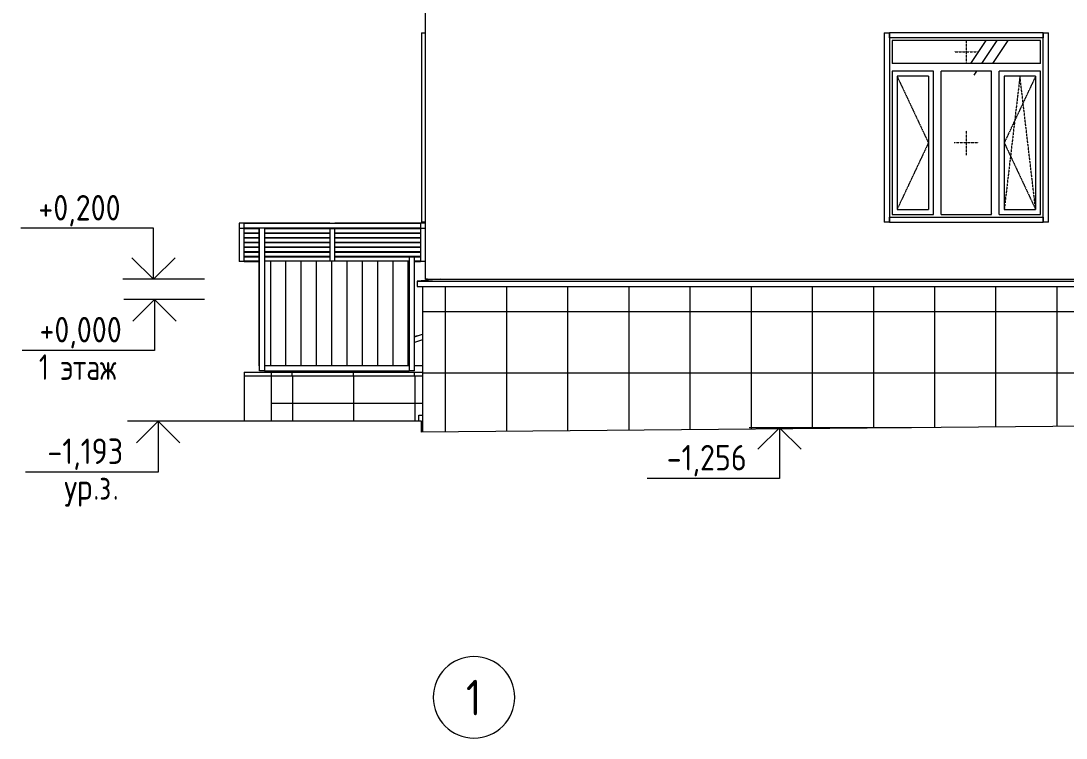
# Model space of a CAD drawing. Header units: millimetres. Extents: x -515342 to 330399, y -224905 to 507333.
# Drawn here: x 218878 to 229133, y -2235 to 4803 of the extents above; entities that cross this region are included whole.
import ezdxf

# ---------------------------------------------------------------- set-up
doc = ezdxf.new("R2010")
doc.units = ezdxf.units.MM
doc.linetypes.add('ASVP_Штриховая_ш2 п1', pattern=[3, 2, -1])
doc.layers.get('0').update_dxf_attribs({"lineweight": 0})
for name, color, linetype, lineweight in [('Аннотация', 7, 'Continuous', 0), ('Витраж', 7, 'Continuous', 0), ('Линии', 7, 'Continuous', 0), ('Ограждение', 7, 'Continuous', 0), ('Окна', 7, 'Continuous', 0), ('Окна открывание', 7, 'Continuous', 0), ('Оси', 7, 'Continuous', 0), ('Отметки', 7, 'Continuous', 0), ('Панели витража', 7, 'Continuous', 0), ('Перекрытие', 7, 'Continuous', 0), ('Перекрытие штриховка', 7, 'Continuous', 0), ('Стены внутренние', 7, 'Continuous', 0), ('Стены наружные', 7, 'Continuous', 0), ('Стены штриховка поверхности', 7, 'Continuous', 0)]:
    doc.layers.add(name, color=color, linetype=linetype, lineweight=lineweight)
doc.styles.add('GOST Common', font='', dxfattribs={"width": 0.9, "height": 350})
doc.styles.add('GOST Common_1', font='', dxfattribs={"width": 0.9, "height": 250})
doc.styles.add('GOST Common_2', font='', dxfattribs={"width": 0.9, "height": 250})
doc.styles.add('GOST Common_3', font='', dxfattribs={"width": 0.8, "height": 350})
doc.styles.get('GOST Common').set_extended_font_data('GOST Common')
doc.styles.get('GOST Common_1').set_extended_font_data('GOST Common')
doc.styles.get('GOST Common_2').set_extended_font_data('GOST Common')
doc.styles.get('GOST Common_3').set_extended_font_data('GOST Common')
pattern_1 = [(0, (-55, 0), (0, 600), []), (90, (-55, 0), (-600, 4e-14), [])]
pattern_2 = [(236.31, (995.8, 1244.6), (-1777.996, -3556), [641.07, -5769.6]), (236.31, (1031.34, 1137.9), (-1777.996, -3556), [384.64, -6026.03]), (236.31, (818, 1137.9), (-1777.996, -3556), [384.64, -6026.03])]
pattern_3 = [(90, (-71.02, -1106.83), (-150, 9e-15), [])]
pattern_4 = [(90, (-71.02, 0), (-150, 9e-15), [])]

# ---------------------------------------------------------------- blocks, each defined once
blk = doc.blocks.new('Окно_ПВХ_3Створки_1Фрамуга-верх - АР_Окно_ОП_1820_h_х1570_3ст2фр-в-V18-О_АР_Эскиз_Фасад 1-12 копия 1')
at = {"layer": 'Окна'}
h = blk.add_hatch(dxfattribs=at)
h.set_pattern_fill('FP_1', color=256, style=0, pattern_type=2)
h.set_pattern_definition(pattern_2)
h.paths.add_polyline_path([(4151, 885), (4459, 885), (4459, 2193), (4151, 2193), (4151, 1193)])
at = {"layer": 'Окна открывание'}
h = blk.add_hatch(dxfattribs=at)
h.set_pattern_fill('FP_1', color=256, style=0, pattern_type=2)
h.set_pattern_definition(pattern_2)
h.paths.add_polyline_path([(4969, 2318), (5560, 2318), (5559, 2544), (4102, 2544), (4102, 2318), (4880, 2318)])
h = blk.add_hatch(dxfattribs=at)
h.set_pattern_fill('FP_1', color=256, style=0, pattern_type=2)
h.set_pattern_definition(pattern_2)
h.paths.add_polyline_path([(4584, 836), (5078, 836), (5078, 2242), (4584, 2242), (4584, 887)])
at = {"layer": 'Окна'}
for p, q in [((5560, 2544), (4102, 2544)), ((4102, 2544), (4102, 2318)), ((5560, 2318), (5560, 2544)), ((5560, 2318), (4102, 2318)), ((4508, 2242), (4102, 2242)), ((4102, 2242), (4102, 836)), ((4151, 2193), (4151, 885)), ((4459, 2193), (4151, 2193)), ((4459, 2193), (4459, 885)), ((4508, 836), (4508, 2242)), ((5078, 2242), (4584, 2242)), ((4584, 836), (4584, 2242)), ((5078, 836), (5078, 2242)), ((5560, 2242), (5154, 2242)), ((5154, 836), (5154, 2242)), ((5203, 2193), (5203, 885)), ((5511, 2193), (5203, 2193)), ((5511, 2193), (5511, 885)), ((5560, 836), (5560, 2242)), ((4102, 836), (4508, 836)), ((4151, 885), (4459, 885)), ((4584, 836), (5078, 836)), ((5154, 836), (5560, 836)), ((5203, 885), (5511, 885))]:
    blk.add_line(p, q, dxfattribs=at)
at = {"layer": 'Окна открывание', "linetype": 'ASVP_Штриховая_ш2 п1'}
for p, q in [((4831, 2318), (4831, 2544)), ((4711, 2431), (4951, 2431)), ((4151, 2193), (4459, 1539)), ((5357, 2193), (5203, 885)), ((5511, 2193), (5203, 1539)), ((5511, 885), (5357, 2193)), ((4831, 1419), (4831, 1659)), ((4459, 1539), (4151, 885)), ((4951, 1539), (4711, 1539)), ((5203, 1539), (5511, 885))]:
    blk.add_line(p, q, dxfattribs=at)
blk = doc.blocks.new('Прямоугольный импост - АР_Откос_Металлический_50х330 Белый Правый-9899488-О_АР_Эскиз_Фасад 1-12 копия 1')
at = {"layer": 'Витраж'}
for p, q in [((30163, 2570), (30163, 2620)), ((31673, 2620), (30163, 2620)), ((31673, 2570), (30163, 2570)), ((31673, 2620), (31673, 2570))]:
    blk.add_line(p, q, dxfattribs=at)
blk = doc.blocks.new('Прямоугольный импост - АР_Откос_Металлический_50х330 Белый Левый-9898756-О_АР_Эскиз_Фасад 1-12 копия 1')
at = {"layer": 'Витраж'}
for p, q in [((30163, 760), (30163, 810)), ((30163, 810), (31673, 810)), ((30163, 760), (31673, 760)), ((31673, 810), (31673, 760))]:
    blk.add_line(p, q, dxfattribs=at)
blk = doc.blocks.new('Прямоугольный импост - АР_Откос_Металлический_50х330 Белый Правый-9899489-О_АР_Эскиз_Фасад 1-12 копия 1')
at = {"layer": 'Витраж'}
for p, q in [((30113, 2620), (30163, 2620)), ((30113, 2620), (30113, 760)), ((30163, 2620), (30163, 760)), ((30163, 760), (30113, 760))]:
    blk.add_line(p, q, dxfattribs=at)
blk = doc.blocks.new('Прямоугольный импост - АР_Откос_Металлический_50х330 Белый Левый-9898757-О_АР_Эскиз_Фасад 1-12 копия 1')
at = {"layer": 'Витраж'}
for p, q in [((31673, 2620), (31723, 2620)), ((31673, 760), (31673, 2620)), ((31723, 760), (31723, 2620)), ((31723, 760), (31673, 760))]:
    blk.add_line(p, q, dxfattribs=at)
blk = doc.blocks.new('Прямоугольный импост - АР_Откос_Металлический_50х330 Белый Правый-9899492-О_АР_Эскиз_Фасад 1-12 копия 1')
at = {"layer": 'Витраж'}
for p, q in [((-515, 2620), (-475, 2620)), ((-515, 2620), (-515, 760)), ((-475, 760), (-515, 760))]:
    blk.add_line(p, q, dxfattribs=at)
blk = doc.blocks.new('Ограждение - Ограждение-10017249-О_АР_Эскиз_Фасад 1-12 копия 1')
at = {"layer": 'Ограждение'}
for p, q in [((-330, 200), (-557, 182)), ((-557, 182), (13125, 182)), ((-557, 182), (-557, 130)), ((-557, 130), (13125, 130))]:
    blk.add_line(p, q, dxfattribs=at)
blk = doc.blocks.new('Прямоугольный импост - АР_Откос_Металлический_50х330 Серый Левый_Двери-10039316-О_АР_Эскиз_Фасад 1-12 копия 1')
at = {"layer": 'Витраж'}
for p, q in [((-540, -1135), (-505, -1135)), ((-540, -1193), (-540, -1135))]:
    blk.add_line(p, q, dxfattribs=at)
blk = doc.blocks.new('Прямоугольный импост - АР_Импост_50х50 _труба_-10239936-О_АР_Эскиз_Фасад 1-12 копия 1')
at = {"layer": 'Витраж'}
for p, q in [((-2255, 375), (-2255, 377)), ((-2106, 377), (-2255, 377)), ((-2255, 375), (-2106, 375))]:
    blk.add_line(p, q, dxfattribs=at)
blk = doc.blocks.new('Прямоугольный импост - АР_Импост_50х50 _труба_-10239937-О_АР_Эскиз_Фасад 1-12 копия 1')
at = {"layer": 'Витраж'}
for p, q in [((-1390, 750), (-525, 750)), ((-525, 750), (-525, 700)), ((-525, 700), (-1390, 700)), ((-1390, 698), (-525, 698)), ((-525, 700), (-525, 698))]:
    blk.add_line(p, q, dxfattribs=at)
blk = doc.blocks.new('Прямоугольный импост - АР_Импост_50х50 _труба_-10238067-О_АР_Эскиз_Фасад 1-12 копия 1')
at = {"layer": 'Витраж'}
for p in [(-525, 421), (-475, 375)]:
    blk.add_line(p, (-525, 375), dxfattribs=at)
blk = doc.blocks.new('Прямоугольный импост - АР_Импост_50х50 _труба_-10238068-О_АР_Эскиз_Фасад 1-12 копия 1')
at = {"layer": 'Витраж'}
for p, q in [((-2255, 750), (-2305, 750)), ((-2305, 750), (-2305, 700)), ((-2255, 700), (-2255, 750)), ((-2305, 700), (-2255, 700)), ((-2305, 700), (-2305, 654)), ((-2255, 654), (-2255, 700))]:
    blk.add_line(p, q, dxfattribs=at)
blk = doc.blocks.new('Системная панель - АР_ПанельВитража_Монолитный поликарбонат 6мм-V361-О_АР_Эскиз_Фасад 1-12 копия 1')
at = {"layer": 'Панели витража'}
h = blk.add_hatch(dxfattribs=at)
h.set_pattern_fill('FP_31', color=256, style=0, pattern_type=2)
h.set_pattern_definition(pattern_3)
h.paths.add_polyline_path([(-1365, 750), (-525, 750), (-525, 753), (-1365, 753)])
for p, q in [((-1365, 753), (-525, 753)), ((-1365, 750), (-1365, 753)), ((-525, 750), (-525, 753))]:
    blk.add_line(p, q, dxfattribs=at)
blk = doc.blocks.new('Системная панель - АР_ПанельВитража_Монолитный поликарбонат 6мм-V362-О_АР_Эскиз_Фасад 1-12 копия 1')
at = {"layer": 'Панели витража'}
h = blk.add_hatch(dxfattribs=at)
h.set_pattern_fill('FP_31', color=256, style=0, pattern_type=2)
h.set_pattern_definition(pattern_3)
h.paths.add_polyline_path([(-2255, 750), (-1415, 750), (-1415, 753), (-2255, 753)])
for p, q in [((-2255, 753), (-1415, 753)), ((-2255, 750), (-2255, 753)), ((-1415, 750), (-1415, 753))]:
    blk.add_line(p, q, dxfattribs=at)
blk = doc.blocks.new('Прямоугольный импост - АР_Импост_50х50 _труба_-10239939-О_АР_Эскиз_Фасад 1-12 копия 1')
at = {"layer": 'Витраж'}
for p, q in [((-525, 377), (-585, 377)), ((-585, 375), (-525, 375)), ((-525, 377), (-525, 375))]:
    blk.add_line(p, q, dxfattribs=at)
blk = doc.blocks.new('Прямоугольный импост - АР_Импост_50х50 _труба_-10239940-О_АР_Эскиз_Фасад 1-12 копия 1')
at = {"layer": 'Витраж'}
for p, q in [((-2255, 700), (-2255, 750)), ((-2255, 750), (-1390, 750)), ((-2255, 698), (-2255, 700)), ((-1390, 700), (-2255, 700)), ((-2255, 698), (-2105, 698)), ((-2055, 698), (-1390, 698))]:
    blk.add_line(p, q, dxfattribs=at)
blk = doc.blocks.new('Прямоугольный импост - АР_Импост_50х50 _труба_-10238071-О_АР_Эскиз_Фасад 1-12 копия 1')
at = {"layer": 'Витраж'}
blk.add_line((-525, 468), (-525, 421), dxfattribs=at)
blk = doc.blocks.new('Прямоугольный импост - АР_Импост_50х50 _труба_-10238072-О_АР_Эскиз_Фасад 1-12 копия 1')
at = {"layer": 'Витраж'}
for p, q in [((-475, 750), (-525, 750)), ((-525, 750), (-525, 700)), ((-525, 700), (-475, 700)), ((-525, 700), (-525, 654))]:
    blk.add_line(p, q, dxfattribs=at)
blk = doc.blocks.new('Прямоугольный импост - АР_Импост_50х50 _труба_-10238073-О_АР_Эскиз_Фасад 1-12 копия 1')
at = {"layer": 'Витраж'}
for p, q in [((-2305, 421), (-2305, 375)), ((-2255, 375), (-2255, 421)), ((-2255, 375), (-2305, 375))]:
    blk.add_line(p, q, dxfattribs=at)
blk = doc.blocks.new('Прямоугольный импост - АР_Импост_50х50 _труба_-10238074-О_АР_Эскиз_Фасад 1-12 копия 1')
at = {"layer": 'Витраж'}
for p, q in [((-2305, 468), (-2305, 421)), ((-2255, 421), (-2255, 468))]:
    blk.add_line(p, q, dxfattribs=at)
blk = doc.blocks.new('Прямоугольный импост - АР_Импост_50х50 _труба_-10239934-О_АР_Эскиз_Фасад 1-12 копия 1')
at = {"layer": 'Витраж'}
for p, q in [((-1365, 421), (-1365, 422)), ((-525, 422), (-1365, 422)), ((-1365, 421), (-525, 421)), ((-525, 422), (-525, 421))]:
    blk.add_line(p, q, dxfattribs=at)
blk = doc.blocks.new('Прямоугольный импост - АР_Импост_50х50 _труба_-V363-О_АР_Эскиз_Фасад 1-12 копия 1')
at = {"layer": 'Витраж'}
for p, q in [((-2255, 421), (-2255, 422)), ((-2106, 422), (-2255, 422)), ((-2255, 421), (-2106, 421)), ((-1415, 422), (-2055, 422)), ((-2055, 421), (-1415, 421)), ((-1415, 422), (-1415, 421))]:
    blk.add_line(p, q, dxfattribs=at)
blk = doc.blocks.new('Прямоугольный импост - АР_Импост_50х50 _труба_-V364-О_АР_Эскиз_Фасад 1-12 копия 1')
at = {"layer": 'Витраж'}
for p, q in [((-2255, 560), (-2255, 562)), ((-2106, 562), (-2255, 562)), ((-2255, 560), (-2106, 560)), ((-1415, 562), (-2055, 562)), ((-2055, 560), (-1415, 560)), ((-1415, 562), (-1415, 560))]:
    blk.add_line(p, q, dxfattribs=at)
blk = doc.blocks.new('Прямоугольный импост - АР_Импост_50х50 _труба_-V365-О_АР_Эскиз_Фасад 1-12 копия 1')
at = {"layer": 'Витраж'}
for p, q in [((-1365, 653), (-1365, 654)), ((-525, 654), (-1365, 654)), ((-1365, 653), (-525, 653)), ((-525, 654), (-525, 653))]:
    blk.add_line(p, q, dxfattribs=at)
blk = doc.blocks.new('Прямоугольный импост - АР_Импост_50х50 _труба_-V366-О_АР_Эскиз_Фасад 1-12 копия 1')
at = {"layer": 'Витраж'}
for p, q in [((-2255, 653), (-2255, 654)), ((-2106, 654), (-2255, 654)), ((-2255, 653), (-2106, 653)), ((-1415, 654), (-2055, 654)), ((-2055, 653), (-1415, 653)), ((-1415, 654), (-1415, 653))]:
    blk.add_line(p, q, dxfattribs=at)
blk = doc.blocks.new('Прямоугольный импост - АР_Импост_50х50 _труба_-10238062-О_АР_Эскиз_Фасад 1-12 копия 1')
at = {"layer": 'Витраж'}
for p, q in [((-1415, 698), (-1365, 698)), ((-1415, 698), (-1415, 654)), ((-1365, 654), (-1365, 698))]:
    blk.add_line(p, q, dxfattribs=at)
blk = doc.blocks.new('Прямоугольный импост - АР_Импост_50х50 _труба_-10238063-О_АР_Эскиз_Фасад 1-12 копия 1')
at = {"layer": 'Витраж'}
for p, q in [((-1415, 421), (-1415, 384)), ((-1365, 384), (-1365, 421))]:
    blk.add_line(p, q, dxfattribs=at)
blk = doc.blocks.new('Прямоугольный импост - АР_Импост_50х50 _труба_-10238064-О_АР_Эскиз_Фасад 1-12 копия 1')
at = {"layer": 'Витраж'}
for p, q in [((-1415, 468), (-1415, 421)), ((-1365, 421), (-1365, 468))]:
    blk.add_line(p, q, dxfattribs=at)
blk = doc.blocks.new('Прямоугольный импост - АР_Импост_50х50 _труба_-V384-О_АР_Эскиз_Фасад 1-12 копия 1')
at = {"layer": 'Витраж'}
for p, q in [((-585, -366), (-505, -340)), ((-505, -393), (-585, -419))]:
    blk.add_line(p, q, dxfattribs=at)
blk = doc.blocks.new('Системная панель - АР_ПанельВитража_Монолитный поликарбонат 6мм-V385-О_АР_Эскиз_Фасад 1-12 копия 1')
at = {"layer": 'Панели витража'}
h = blk.add_hatch(dxfattribs=at)
h.set_pattern_fill('FP_34', color=256, style=0, pattern_type=2)
h.set_pattern_definition(pattern_4)
h.paths.add_polyline_path([(-585, -366), (-553, -356), (-554, -351), (-585, -361)])
for p in [(-585, -361), (-553, -356)]:
    blk.add_line(p, (-554, -351), dxfattribs=at)
blk = doc.blocks.new('Прямоугольный импост - АР_Импост_50х50 _труба_-10242006-О_АР_Эскиз_Фасад 1-12 копия 1')
at = {"layer": 'Витраж'}
for p, q in [((-2105, -700), (-2105, 698)), ((-2055, 698), (-2055, -700)), ((-2055, -700), (-2105, -700))]:
    blk.add_line(p, q, dxfattribs=at)
blk = doc.blocks.new('Системная панель - АР_ПанельВитража_Монолитный поликарбонат 6мм-10242008-О_АР_Эскиз_Фасад 1-12 копия 1')
at = {"layer": 'Панели витража'}
h = blk.add_hatch(dxfattribs=at)
h.set_pattern_fill('FP_34', color=256, style=0, pattern_type=2)
h.set_pattern_definition(pattern_4)
h.paths.add_polyline_path([(-635, -650), (-635, 382), (-2055, 382), (-2055, -650), (-1151, -650)])
blk = doc.blocks.new('Прямоугольный импост - АР_Импост_50х50 _труба_-10242009-О_АР_Эскиз_Фасад 1-12 копия 1')
at = {"layer": 'Витраж'}
for p, q in [((-635, 421), (-635, -700)), ((-585, -700), (-585, 421)), ((-585, -700), (-635, -700))]:
    blk.add_line(p, q, dxfattribs=at)
blk = doc.blocks.new('Системная панель - АР_ПанельВитража_Монолитный поликарбонат 6мм-10242016-О_АР_Эскиз_Фасад 1-12 копия 1')
at = {"layer": 'Панели витража'}
blk.add_line((-2106, -650), (-2106, 697), dxfattribs=at)
blk = doc.blocks.new('Прямоугольный импост - АР_Импост_50х50 _труба_-10241604-О_АР_Эскиз_Фасад 1-12 копия 1')
at = {"layer": 'Витраж'}
for p in [(-635, 421), (-2055, 382)]:
    blk.add_line(p, (-635, 382), dxfattribs=at)
blk = doc.blocks.new('Прямоугольный импост - АР_Импост_50х50 _труба_-10241609-О_АР_Эскиз_Фасад 1-12 копия 1')
at = {"layer": 'Витраж'}
for p, q in [((-635, -650), (-2055, -650)), ((-2055, -700), (-635, -700)), ((-635, -650), (-635, -700))]:
    blk.add_line(p, q, dxfattribs=at)
blk = doc.blocks.new('СД_Люблино_Фасады_rvt-1-О_АР_Эскиз_Фасад 1-12 копия 1')
at = {"layer": 'Перекрытие штриховка', "true_color": 0xcacaca}
h = blk.add_hatch(dxfattribs=at)
h.set_pattern_fill('FP_24', color=9, style=0, pattern_type=2)
h.set_pattern_definition([(0, (140.5, 0), (0, 600), []), (90, (140.5, 0), (-600, 4e-14), [])])
h.paths.add_polyline_path([(-505, -750), (-505, -710), (-1985, -710), (-1985, -750), (-635, -750)])
at = {"layer": 'Стены штриховка поверхности', "true_color": 0xcacaca}
h = blk.add_hatch(dxfattribs=at)
h.set_pattern_fill('FP_8', color=9, style=0, pattern_type=2)
h.set_pattern_definition([(0, (13645, 1350), (0, 600), []), (90, (13645, 1350), (-600, 4e-14), [])])
h.paths.add_polyline_path([(-505, -1300), (12990, -1176), (12990, -1251), (13125, -1250), (13125, 130), (-505, 130), (-505, -1251)])
h.paths.add_polyline_path([(13611, -1000), (13645, -1000), (13645, 130), (13575, 130), (13575, -1000)])
h = blk.add_hatch(dxfattribs=at)
h.set_pattern_fill('FP_39', color=9, style=0, pattern_type=2)
h.set_pattern_definition(pattern_1)
h.paths.add_polyline_path([(-1305, -710), (-1305, -700), (-1325, -700), (-1325, -710)])
h = blk.add_hatch(dxfattribs=at)
h.set_pattern_fill('FP_39', color=9, style=0, pattern_type=2)
h.set_pattern_definition(pattern_1)
h.paths.add_polyline_path([(-635, -710), (-505, -710), (-505, -650), (-585, -650), (-585, -700), (-1305, -700), (-1305, -710), (-1105, -710)])
h = blk.add_hatch(dxfattribs=at)
h.set_pattern_fill('FP_15', color=9, style=0, pattern_type=2)
h.set_pattern_definition([(0, (-455, -3150), (0, 600), []), (90, (-455, -3150), (-600, 4e-14), [])])
h.paths.add_polyline_path([(-548, -1193), (-540, -1193), (-539, -1135), (-505, -1135), (-505, -750), (-1985, -750), (-1985, -1193), (-590, -1193)])
at = {"layer": 'Перекрытие'}
for p, q in [((-2255, -710), (-1985, -710)), ((-2255, -710), (-2255, -750)), ((-1985, -710), (-505, -710)), ((-1985, -750), (-1985, -710)), ((-1985, -750), (-2255, -750)), ((-505, -750), (-1985, -750))]:
    blk.add_line(p, q, dxfattribs=at)
at = {"layer": 'Стены внутренние'}
for p, q in [((-475, 200), (-475, 14227)), ((-505, 130), (-505, -1300)), ((-455, 200), (-475, 200)), ((-455, 200), (13125, 200)), ((-1325, -710), (-1325, -700)), ((-505, -650), (-585, -650)), ((-1985, -750), (-2255, -750)), ((-2255, -750), (-2255, -1193)), ((-1985, -1193), (-1985, -750)), ((-505, -750), (-1985, -750))]:
    blk.add_line(p, q, dxfattribs=at)
at = {"layer": 'Стены наружные'}
blk.add_line((-405, 194), (-405, 200), dxfattribs=at)
at = {"layer": 'Витраж', "lineweight": 9}
for name, p in [('Прямоугольный импост - АР_Откос_Металлический_50х330 Белый Правый-9899492-О_АР_Эскиз_Фасад 1-12 копия 1', (0, 0)), ('Прямоугольный импост - АР_Откос_Металлический_50х330 Белый Правый-9899489-О_АР_Эскиз_Фасад 1-12 копия 1', (-26087, 0)), ('Прямоугольный импост - АР_Откос_Металлический_50х330 Белый Правый-9899488-О_АР_Эскиз_Фасад 1-12 копия 1', (-26087, 0)), ('Прямоугольный импост - АР_Откос_Металлический_50х330 Белый Левый-9898757-О_АР_Эскиз_Фасад 1-12 копия 1', (-26087, 0)), ('Прямоугольный импост - АР_Импост_50х50 _труба_-10238068-О_АР_Эскиз_Фасад 1-12 копия 1', (0, 0)), ('Прямоугольный импост - АР_Импост_50х50 _труба_-10239940-О_АР_Эскиз_Фасад 1-12 копия 1', (0, 0)), ('Прямоугольный импост - АР_Импост_50х50 _труба_-10239937-О_АР_Эскиз_Фасад 1-12 копия 1', (0, 0)), ('Прямоугольный импост - АР_Импост_50х50 _труба_-10238072-О_АР_Эскиз_Фасад 1-12 копия 1', (0, 0)), ('Прямоугольный импост - АР_Откос_Металлический_50х330 Белый Левый-9898756-О_АР_Эскиз_Фасад 1-12 копия 1', (-26087, 0)), ('Прямоугольный импост - АР_Импост_50х50 _труба_-10238074-О_АР_Эскиз_Фасад 1-12 копия 1', (0, 186)), ('Прямоугольный импост - АР_Импост_50х50 _труба_-V366-О_АР_Эскиз_Фасад 1-12 копия 1', (0, 0)), ('Прямоугольный импост - АР_Импост_50х50 _труба_-10242006-О_АР_Эскиз_Фасад 1-12 копия 1', (0, 0)), ('Прямоугольный импост - АР_Импост_50х50 _труба_-10238062-О_АР_Эскиз_Фасад 1-12 копия 1', (0, 0)), ('Прямоугольный импост - АР_Импост_50х50 _труба_-10238064-О_АР_Эскиз_Фасад 1-12 копия 1', (0, 186)), ('Прямоугольный импост - АР_Импост_50х50 _труба_-V365-О_АР_Эскиз_Фасад 1-12 копия 1', (0, 0)), ('Прямоугольный импост - АР_Импост_50х50 _труба_-10238071-О_АР_Эскиз_Фасад 1-12 копия 1', (0, 186)), ('Прямоугольный импост - АР_Импост_50х50 _труба_-10238074-О_АР_Эскиз_Фасад 1-12 копия 1', (0, 139)), ('Прямоугольный импост - АР_Импост_50х50 _труба_-10238074-О_АР_Эскиз_Фасад 1-12 копия 1', (0, 93)), ('Прямоугольный импост - АР_Импост_50х50 _труба_-10238074-О_АР_Эскиз_Фасад 1-12 копия 1', (0, 46)), ('Прямоугольный импост - АР_Импост_50х50 _труба_-V363-О_АР_Эскиз_Фасад 1-12 копия 1', (0, 186)), ('Прямоугольный импост - АР_Импост_50х50 _труба_-V364-О_АР_Эскиз_Фасад 1-12 копия 1', (0, 0)), ('Прямоугольный импост - АР_Импост_50х50 _труба_-V363-О_АР_Эскиз_Фасад 1-12 копия 1', (0, 93)), ('Прямоугольный импост - АР_Импост_50х50 _труба_-10238064-О_АР_Эскиз_Фасад 1-12 копия 1', (0, 139)), ('Прямоугольный импост - АР_Импост_50х50 _труба_-10238064-О_АР_Эскиз_Фасад 1-12 копия 1', (0, 93)), ('Прямоугольный импост - АР_Импост_50х50 _труба_-10238064-О_АР_Эскиз_Фасад 1-12 копия 1', (0, 46)), ('Прямоугольный импост - АР_Импост_50х50 _труба_-10239934-О_АР_Эскиз_Фасад 1-12 копия 1', (0, 186)), ('Прямоугольный импост - АР_Импост_50х50 _труба_-10239934-О_АР_Эскиз_Фасад 1-12 копия 1', (0, 139)), ('Прямоугольный импост - АР_Импост_50х50 _труба_-10239934-О_АР_Эскиз_Фасад 1-12 копия 1', (0, 93)), ('Прямоугольный импост - АР_Импост_50х50 _труба_-10238071-О_АР_Эскиз_Фасад 1-12 копия 1', (0, 139)), ('Прямоугольный импост - АР_Импост_50х50 _труба_-10238071-О_АР_Эскиз_Фасад 1-12 копия 1', (0, 93)), ('Прямоугольный импост - АР_Импост_50х50 _труба_-10238071-О_АР_Эскиз_Фасад 1-12 копия 1', (0, 46)), ('Прямоугольный импост - АР_Импост_50х50 _труба_-10238074-О_АР_Эскиз_Фасад 1-12 копия 1', (0, 0)), ('Прямоугольный импост - АР_Импост_50х50 _труба_-10238073-О_АР_Эскиз_Фасад 1-12 копия 1', (0, 0)), ('Прямоугольный импост - АР_Импост_50х50 _труба_-V363-О_АР_Эскиз_Фасад 1-12 копия 1', (0, 46)), ('Прямоугольный импост - АР_Импост_50х50 _труба_-V363-О_АР_Эскиз_Фасад 1-12 копия 1', (0, 0)), ('Прямоугольный импост - АР_Импост_50х50 _труба_-10241604-О_АР_Эскиз_Фасад 1-12 копия 1', (0, 0)), ('Прямоугольный импост - АР_Импост_50х50 _труба_-10238064-О_АР_Эскиз_Фасад 1-12 копия 1', (0, 0)), ('Прямоугольный импост - АР_Импост_50х50 _труба_-10238063-О_АР_Эскиз_Фасад 1-12 копия 1', (0, 0)), ('Прямоугольный импост - АР_Импост_50х50 _труба_-10239934-О_АР_Эскиз_Фасад 1-12 копия 1', (0, 46)), ('Прямоугольный импост - АР_Импост_50х50 _труба_-10239934-О_АР_Эскиз_Фасад 1-12 копия 1', (0, 0)), ('Прямоугольный импост - АР_Импост_50х50 _труба_-10242009-О_АР_Эскиз_Фасад 1-12 копия 1', (0, 0)), ('Прямоугольный импост - АР_Импост_50х50 _труба_-10238071-О_АР_Эскиз_Фасад 1-12 копия 1', (0, 0)), ('Прямоугольный импост - АР_Импост_50х50 _труба_-10238067-О_АР_Эскиз_Фасад 1-12 копия 1', (0, 0)), ('Прямоугольный импост - АР_Импост_50х50 _труба_-10239936-О_АР_Эскиз_Фасад 1-12 копия 1', (0, 0)), ('Прямоугольный импост - АР_Импост_50х50 _труба_-10239939-О_АР_Эскиз_Фасад 1-12 копия 1', (0, 0)), ('Прямоугольный импост - АР_Импост_50х50 _труба_-V384-О_АР_Эскиз_Фасад 1-12 копия 1', (0, 0)), ('Прямоугольный импост - АР_Импост_50х50 _труба_-10241609-О_АР_Эскиз_Фасад 1-12 копия 1', (0, 0)), ('Прямоугольный импост - АР_Откос_Металлический_50х330 Серый Левый_Двери-10039316-О_АР_Эскиз_Фасад 1-12 копия 1', (0, 0))]:
    blk.add_blockref(name, p, dxfattribs=at)
at = {"layer": 'Ограждение', "lineweight": 9}
blk.add_blockref('Ограждение - Ограждение-10017249-О_АР_Эскиз_Фасад 1-12 копия 1', (0, 0), dxfattribs=at)
at = {"layer": 'Окна', "lineweight": 9}
blk.add_blockref('Окно_ПВХ_3Створки_1Фрамуга-верх - АР_Окно_ОП_1820_h_х1570_3ст2фр-в-V18-О_АР_Эскиз_Фасад 1-12 копия 1', (0, 0), dxfattribs=at)
at = {"layer": 'Панели витража', "lineweight": 9}
for name in ['Системная панель - АР_ПанельВитража_Монолитный поликарбонат 6мм-V362-О_АР_Эскиз_Фасад 1-12 копия 1', 'Системная панель - АР_ПанельВитража_Монолитный поликарбонат 6мм-V361-О_АР_Эскиз_Фасад 1-12 копия 1', 'Системная панель - АР_ПанельВитража_Монолитный поликарбонат 6мм-10242016-О_АР_Эскиз_Фасад 1-12 копия 1', 'Системная панель - АР_ПанельВитража_Монолитный поликарбонат 6мм-10242008-О_АР_Эскиз_Фасад 1-12 копия 1', 'Системная панель - АР_ПанельВитража_Монолитный поликарбонат 6мм-V385-О_АР_Эскиз_Фасад 1-12 копия 1']:
    blk.add_blockref(name, (0, 0), dxfattribs=at)
blk = doc.blocks.new('Ось сетки - Круг_Ø8 мм-6577-О_АР_Эскиз_Фасад 1-12 копия 1')
at = {"layer": 'Оси'}
for start, end in [(360, 180), (180, 360)]:
    blk.add_arc((0, -3903), 400, start, end, dxfattribs=at)
blk = doc.blocks.new('Высотные отметки - Стрелка вниз_ур_з_-5099-О_АР_Эскиз_Фасад 1-12 копия 1')
at = {"layer": 'Аннотация'}
for p, q in [((-2799, -1193), (-3399, -1193)), ((-3099, -1193), (-3312, -1405)), ((-3099, -1193), (-3099, -1693)), ((-3099, -1193), (-2887, -1405)), ((-3099, -1693), (-4399, -1693))]:
    blk.add_line(p, q, dxfattribs=at)
blk = doc.blocks.new('Высотные отметки - Стрелка вниз-5092-О_АР_Эскиз_Фасад 1-12 копия 1')
at = {"layer": 'Аннотация'}
for p, q in [((-2834, 0), (-3434, 0)), ((-3134, 0), (-3346, -212)), ((-3134, 0), (-3134, -500)), ((-3134, 0), (-2922, -212)), ((-3134, -500), (-4434, -500))]:
    blk.add_line(p, q, dxfattribs=at)
blk = doc.blocks.new('Высотные отметки - Стрелка вверх-5091-О_АР_Эскиз_Фасад 1-12 копия 1')
at = {"layer": 'Аннотация'}
for p, q in [((-3130, 3900), (-4430, 3900)), ((-3130, 3400), (-3130, 3900)), ((-3130, 3400), (-3342, 3612)), ((-3130, 3400), (-2918, 3612)), ((-2830, 3400), (-3430, 3400))]:
    blk.add_line(p, q, dxfattribs=at)

msp = doc.modelspace()

# ---------------------------------------------------------------- linework, layer by layer
at = {"layer": 'Линии'}
for p, q in [((220680.6997, 2267.7355), (220020.6997, 2267.7355)), ((220680.6997, 2067.7355), (220020.6997, 2067.7355)), ((222809.3997, 874.7355), (220388.4784, 874.7355)), ((236313.3997, 891.6984), (222809.3997, 767.2332)), ((222809.3997, 767.2332), (222809.3997, 874.7355))]:
    msp.add_line(p, q, dxfattribs=at)
at = {"layer": 'Отметки'}
for p, q in [((220680.6997, 2267.7355), (220178.166, 2267.7355)), ((220680.6997, 2067.7355), (220189.0638, 2067.7355)), ((220989.689, 874.7355), (220223.9802, 874.7355)), ((227617.931, 811.553), (226321.7634, 811.553))]:
    msp.add_line(p, q, dxfattribs=at)

# ---------------------------------------------------------------- block references
msp.add_blockref('СД_Люблино_Фасады_rvt-1-О_АР_Эскиз_Фасад 1-12 копия 1', (223323.3997, 2067.7355))
at = {"layer": 'Аннотация'}
for name in ['Высотные отметки - Стрелка вниз-5092-О_АР_Эскиз_Фасад 1-12 копия 1', 'Высотные отметки - Стрелка вниз_ур_з_-5099-О_АР_Эскиз_Фасад 1-12 копия 1']:
    msp.add_blockref(name, (223323.3997, 2067.7355), dxfattribs=at)
at = {"layer": 'Оси'}
msp.add_blockref('Ось сетки - Круг_Ø8 мм-6577-О_АР_Эскиз_Фасад 1-12 копия 1', (223323.3997, 2067.7355), dxfattribs=at)
at = {"layer": 'Отметки'}
for name, p in [('Высотные отметки - Стрелка вверх-5091-О_АР_Эскиз_Фасад 1-12 копия 1', (223308.4743, -1132.2645)), ('Высотные отметки - Стрелка вниз-5092-О_АР_Эскиз_Фасад 1-12 копия 1', (229456.0993, 811.553))]:
    msp.add_blockref(name, p, dxfattribs=at)

# ---------------------------------------------------------------- texts
at = {"layer": 'Аннотация', "char_height": 250, "attachment_point": 1, "style": 'GOST Common_3'}
for s, insert, width in [('1 ', (219055.4351, 1530.8911), 256.54), ('этаж', (219267.1018, 1530.8911), 1002.109375)]:
    msp.add_mtext(s, dxfattribs=dict(at, insert=insert, width=width))
at = {"layer": 'Оси', "insert": (223245.169, -1662.3053), "char_height": 350, "width": 187.594875, "attachment_point": 1, "style": 'GOST Common'}
msp.add_mtext('\\fGOST Common|b0|i0|c204|p34|;\\W.9;1', dxfattribs=at)
at = {"layer": 'Отметки', "char_height": 250, "attachment_point": 1, "line_spacing_factor": 1.022761, "style": 'GOST Common_1'}
for s, insert, width in [('+0,200', (219049.49, 3094.4426), 1028.822569), ('+0,000', (219060.3877, 1898.2921), 1028.822569), ('-1,193', (219138.046, 705.2921), 926.242019), ('-1,256', (225214.4583, 642.1096), 977.532294)]:
    msp.add_mtext(s, dxfattribs=dict(at, insert=insert, width=width))
at = {"layer": 'Отметки', "char_height": 250, "attachment_point": 1, "style": 'GOST Common_2'}
for s, insert, width in [('\\fGOST Common|b0|i0|c204|p34|;\\W.8;з', (219648.013, 355.2812), 160.3375), ('ур', (219304.0546, 355.2812), 346.329), ('\\fGOST Common|b0|i0|c204|p34|;\\W.8;.', (219589.8046, 355.2812), 70.5485), ('\\fGOST Common|b0|i0|c204|p34|;\\W.8;.', (219780.3046, 355.2812), 70.5485)]:
    msp.add_mtext(s, dxfattribs=dict(at, insert=insert, width=width))

doc.saveas('drawing.dxf')
